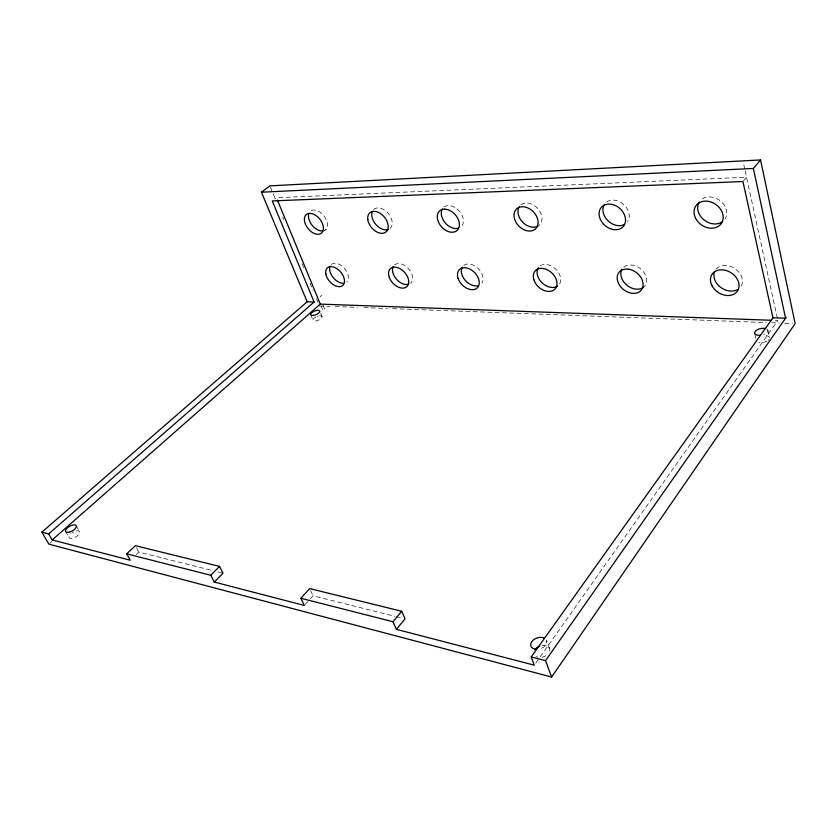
<?xml version="1.0" encoding="UTF-8"?>
<svg xmlns="http://www.w3.org/2000/svg" width="837" height="837" viewBox="0 0 837 837"><rect width="100%" height="100%" fill="white"/><g stroke="black" fill="none" stroke-linecap="round" stroke-linejoin="round"><path stroke-width="0.63" stroke-dasharray="4.18 3.14" d="M535.785 663.03L539.562 657.694M540.315 656.626L777.835 320.498L772.624 320.309M743.654 180.666L746.541 177.245L276.451 197.731L274.766 199.018M305.212 604.481L309.575 599.648M310.454 598.675L313.069 595.777L394.938 616.314M136.326 554.533L138.921 552.085L212.975 570.667M49.875 543.307L51.831 541.581M319.964 296.915L321.9 295.22M323.689 231.232L326.116 229.223M319.452 305.944L329.904 306.332M335.135 306.53L357.347 307.357M363.886 307.597L387.405 308.476M392.637 308.665L766.399 322.559M771.63 322.747L779.467 323.04M784.698 323.239L792.534 323.532M217.997 571.922L223.019 573.178M396.204 616.628L402.503 618.208M65.548 531.432L69.011 537.427M76.303 525.824L79.724 531.83M136.588 547.817L138.921 552.085M310.642 590.64L313.069 595.777M310.663 314.618L312.975 320.142M320.728 313.362L322.099 316.689M321.209 306.311L322.559 309.606M270.372 187.07L275.331 199.08M282.77 217.086L283.753 219.493M302.105 263.917L303.59 267.516M310.035 283.136L313.007 290.334M316.48 298.746L317.966 302.345M323.082 305.296L324.892 309.7M549.564 648.518L546.592 640.462A8.328 5.639 -19.2 0 1 538.683 649.177M754.932 334.528L755.769 338.158M767.927 330.259L769.559 337.552A6.79 3.327 -11.8 0 0 763.742 335.606M743.842 164.847L744.92 169.806M745.192 171.051L777.28 317.966M769.151 339.362A6.79 3.327 -11.8 0 1 768.293 340.261M767.069 341.088A6.79 3.327 -11.8 0 1 758.908 342.406M319.452 315.863A4.896 1.977 -22.5 0 1 321.063 318.583A4.896 1.977 -22.5 0 1 313.791 320.895A4.896 1.977 -22.5 0 1 315.957 316.972M317.118 316.459A4.896 1.977 -22.5 0 1 318.311 316.083M541.811 645.547A8.297 5.671 -19.2 0 1 549.553 651.552M545.766 655.769A8.297 5.671 -19.2 0 1 539.614 657.401M537.668 657.139A8.297 5.671 -19.2 0 1 536.004 656.49M76.272 530.982A6.068 2.72 -29.8 0 1 79.055 534.173A6.068 2.72 -29.8 0 1 70.831 538.463A6.068 2.72 -29.8 0 1 70.925 533.765M72.128 532.834A6.068 2.72 -29.8 0 1 73.478 532.029M443.966 207.053A13.068 9.197 48.5 0 1 446.131 205.923L448.726 205.557A13.068 9.197 48.5 0 1 461.564 214.314L462.84 217.327A13.068 9.197 48.5 0 1 462.223 225.435M463.771 265.434A12.743 8.768 45.7 0 1 478.011 268.384A12.743 8.768 45.7 0 1 482.049 282.896M373.731 209.543A12.492 8.328 50.3 0 1 388.086 213.184A12.492 8.328 50.3 0 1 390.188 228.313M520.917 204.793A13.737 10.18 45.8 0 1 537.982 208.779A13.737 10.18 45.8 0 1 538.882 225.519M606.605 202.031A14.511 11.31 41.6 0 1 624.046 204.845A14.511 11.31 41.6 0 1 627.53 221.815M716.095 269.169A15.171 11.77 32.2 0 1 735.388 268.949A15.171 11.77 32.2 0 1 740.755 286.756M540.074 265.946A13.413 9.667 42.7 0 1 555.653 269.054A13.413 9.667 42.7 0 1 559.357 284.287M311.312 210.642A11.969 7.564 51.4 0 1 313.31 210.066L315.622 210.213A11.969 7.564 51.4 0 1 326.336 219.786L327.236 222.537A11.969 7.564 51.4 0 1 324.557 230.437M394.468 264.963A12.168 7.972 47.8 0 1 408.655 268.928A12.168 7.972 47.8 0 1 410.528 283.241M331.264 264.534A11.655 7.271 49.3 0 1 344.384 268.321A11.655 7.271 49.3 0 1 346.696 282.017M702.253 198.986A15.411 12.513 34.8 0 1 721.023 201.476A15.411 12.513 34.8 0 1 725.051 218.959M623.785 267.066A14.198 10.672 38.3 0 1 629.278 264.952L632.584 265.12A14.198 10.672 38.3 0 1 645.965 276.252L646.677 279.432A14.198 10.672 38.3 0 1 644.281 286.557M766.556 328.889A6.811 3.306 -11.9 0 1 763.909 334.476"/><path stroke-width="1.26" d="M307.169 301.77L41.85 532.196L48.891 544.165L551.625 677.049L795.15 323.626L760.571 159.951L269.88 185.866L261.447 192.217L307.169 301.77L314.126 302.011L272.255 200.943L742.932 181.524L772.949 317.798L531.181 656.982L534.278 665.164L396.382 629.351L393.034 621.755L300.881 598.256L309.669 588.589L401.729 611.261L405.014 618.846L396.382 629.351M551.625 677.049L545.504 660.634L786.288 317.192M393.034 621.755L401.729 611.261M261.447 192.217L753.373 168.457L760.571 159.951M126.711 553.832L210.757 575.27L214.282 582.06L223.019 573.178L219.545 566.408L135.427 545.693L126.711 553.832L130.258 560.246L52.176 539.959L48.64 533.933L41.85 532.196M210.757 575.27L219.545 566.408M52.176 539.959L320.299 304.113L771.316 320.268M48.64 533.933L314.126 302.011M458.404 228.292L455.82 228.616A13.068 9.197 48.5 0 1 443.16 219.922L441.884 216.95A13.068 9.197 48.5 0 1 442.386 208.863M772.949 317.798L785.566 318.227L753.373 168.457M322.559 230.97L320.257 230.803A11.969 7.564 51.4 0 1 309.68 221.334L308.759 218.614A11.969 7.564 51.4 0 1 308.811 213.728M531.181 656.982L545.504 660.634M214.282 582.06L304.344 605.454L300.881 598.256M277.445 200.127L320.299 304.113M534.843 649.638A8.297 5.671 -19.2 0 1 539.739 646.101M478.419 285.637A12.743 8.768 45.7 0 1 465.236 280.343A12.743 8.768 45.7 0 1 462.265 267.17M388.326 229.443A12.492 8.328 50.3 0 1 375.928 224.578A12.492 8.328 50.3 0 1 372.455 211.353M538.149 226.021A13.737 10.18 45.8 0 1 522.78 222.297A13.737 10.18 45.8 0 1 519.181 206.802M624.58 224.421A14.511 11.31 41.6 0 1 608.164 220.958A14.511 11.31 41.6 0 1 604.052 205.002M737.669 289.539A15.171 11.77 32.2 0 1 720.437 287.217A15.171 11.77 32.2 0 1 714.536 271.805M557.568 286.076A13.413 9.667 42.7 0 1 542.125 282.864A13.413 9.667 42.7 0 1 538.337 267.767M408.665 284.245A12.168 7.972 47.8 0 1 396.445 279.202A12.168 7.972 47.8 0 1 393.181 266.616M342.971 283.272A11.655 7.271 49.3 0 1 332.697 276.984A11.655 7.271 49.3 0 1 330.155 266.124M721.954 222.035A15.411 12.513 34.8 0 1 703.383 219.409A15.411 12.513 34.8 0 1 699.23 202.125M643.58 287.185A14.198 10.672 38.3 0 1 638.056 289.183L634.76 288.974A14.198 10.672 38.3 0 1 621.598 277.978L620.855 274.839A14.198 10.672 38.3 0 1 621.996 269.19M536.59 649.334A8.328 5.639 -19.2 0 1 531.798 641.644A8.328 5.639 -19.2 0 1 544.51 638.223M760.467 335.271A6.811 3.306 -11.9 0 1 755.079 331.546A6.811 3.306 -11.9 0 1 765.311 328.47M444.688 209.156L442.093 209.522A13.12 9.176 48.5 0 0 437.866 220.56L439.153 223.531A13.12 9.176 48.5 0 0 451.844 232.267L454.439 231.943A13.12 9.176 48.5 0 0 458.843 220.978L457.557 217.965A13.12 9.176 48.5 0 0 444.688 209.156M628.943 269.252L625.616 269.075A14.25 10.661 38.4 0 0 617.214 278.951L617.957 282.1A14.25 10.661 38.4 0 0 631.171 293.149L634.467 293.368A14.25 10.661 38.4 0 0 643.078 283.628L642.366 280.426A14.25 10.661 38.4 0 0 628.943 269.252M311.51 213.508L309.188 213.362A12.011 7.554 51.4 0 0 304.668 221.899L305.589 224.619A12.011 7.554 51.4 0 0 316.198 234.13L318.51 234.308A12.011 7.554 51.4 0 0 323.166 225.875L322.245 223.113A12.011 7.554 51.4 0 0 311.51 213.508M458.101 278.459A12.796 8.757 45.7 0 0 476.703 288.367A12.796 8.757 45.7 0 0 470.268 269.305A12.796 8.757 45.7 0 0 458.101 278.459M367.799 219.629A12.534 8.307 50.2 0 0 384.298 232.937A12.534 8.307 50.2 0 0 381.745 214.471A12.534 8.307 50.2 0 0 367.799 219.629M514.577 219.064A13.79 10.17 45.8 0 0 535.01 229.369A13.79 10.17 45.8 0 0 528.586 208.298A13.79 10.17 45.8 0 0 514.577 219.064M599.543 217.086A14.564 11.3 41.6 0 0 621.682 227.946A14.564 11.3 41.6 0 0 615.718 205.693A14.564 11.3 41.6 0 0 599.543 217.086M711.963 285.679A15.223 11.77 32.4 0 0 736.727 291.998A15.223 11.77 32.4 0 0 725.553 270.351A15.223 11.77 32.4 0 0 711.963 285.679M533.818 279.621A13.455 9.657 42.7 0 0 553.853 290.041A13.455 9.657 42.7 0 0 547.754 270.027A13.455 9.657 42.7 0 0 533.818 279.621M389.31 277.403A12.21 7.962 47.8 0 0 406.667 286.84A12.21 7.962 47.8 0 0 399.981 268.646A12.21 7.962 47.8 0 0 389.31 277.403M325.813 273.856A11.697 7.261 49.2 0 0 341.13 286.411A11.697 7.261 49.2 0 0 338.315 269.692A11.697 7.261 49.2 0 0 325.813 273.856M695.641 218.373A15.484 12.513 34.9 0 0 720.856 224.117A15.484 12.513 34.9 0 0 709.316 201.529A15.484 12.513 34.9 0 0 695.641 218.373M69.032 532.28A6.079 2.699 -29.7 0 0 76.303 525.824A6.079 2.699 -29.7 0 0 67.452 527.802A6.079 2.699 -29.7 0 0 69.032 532.28M313.32 315.444A4.907 1.956 -22.5 0 0 319.807 311.155A4.907 1.956 -22.5 0 0 312.588 312.086A4.907 1.956 -22.5 0 0 313.32 315.444"/></g></svg>
